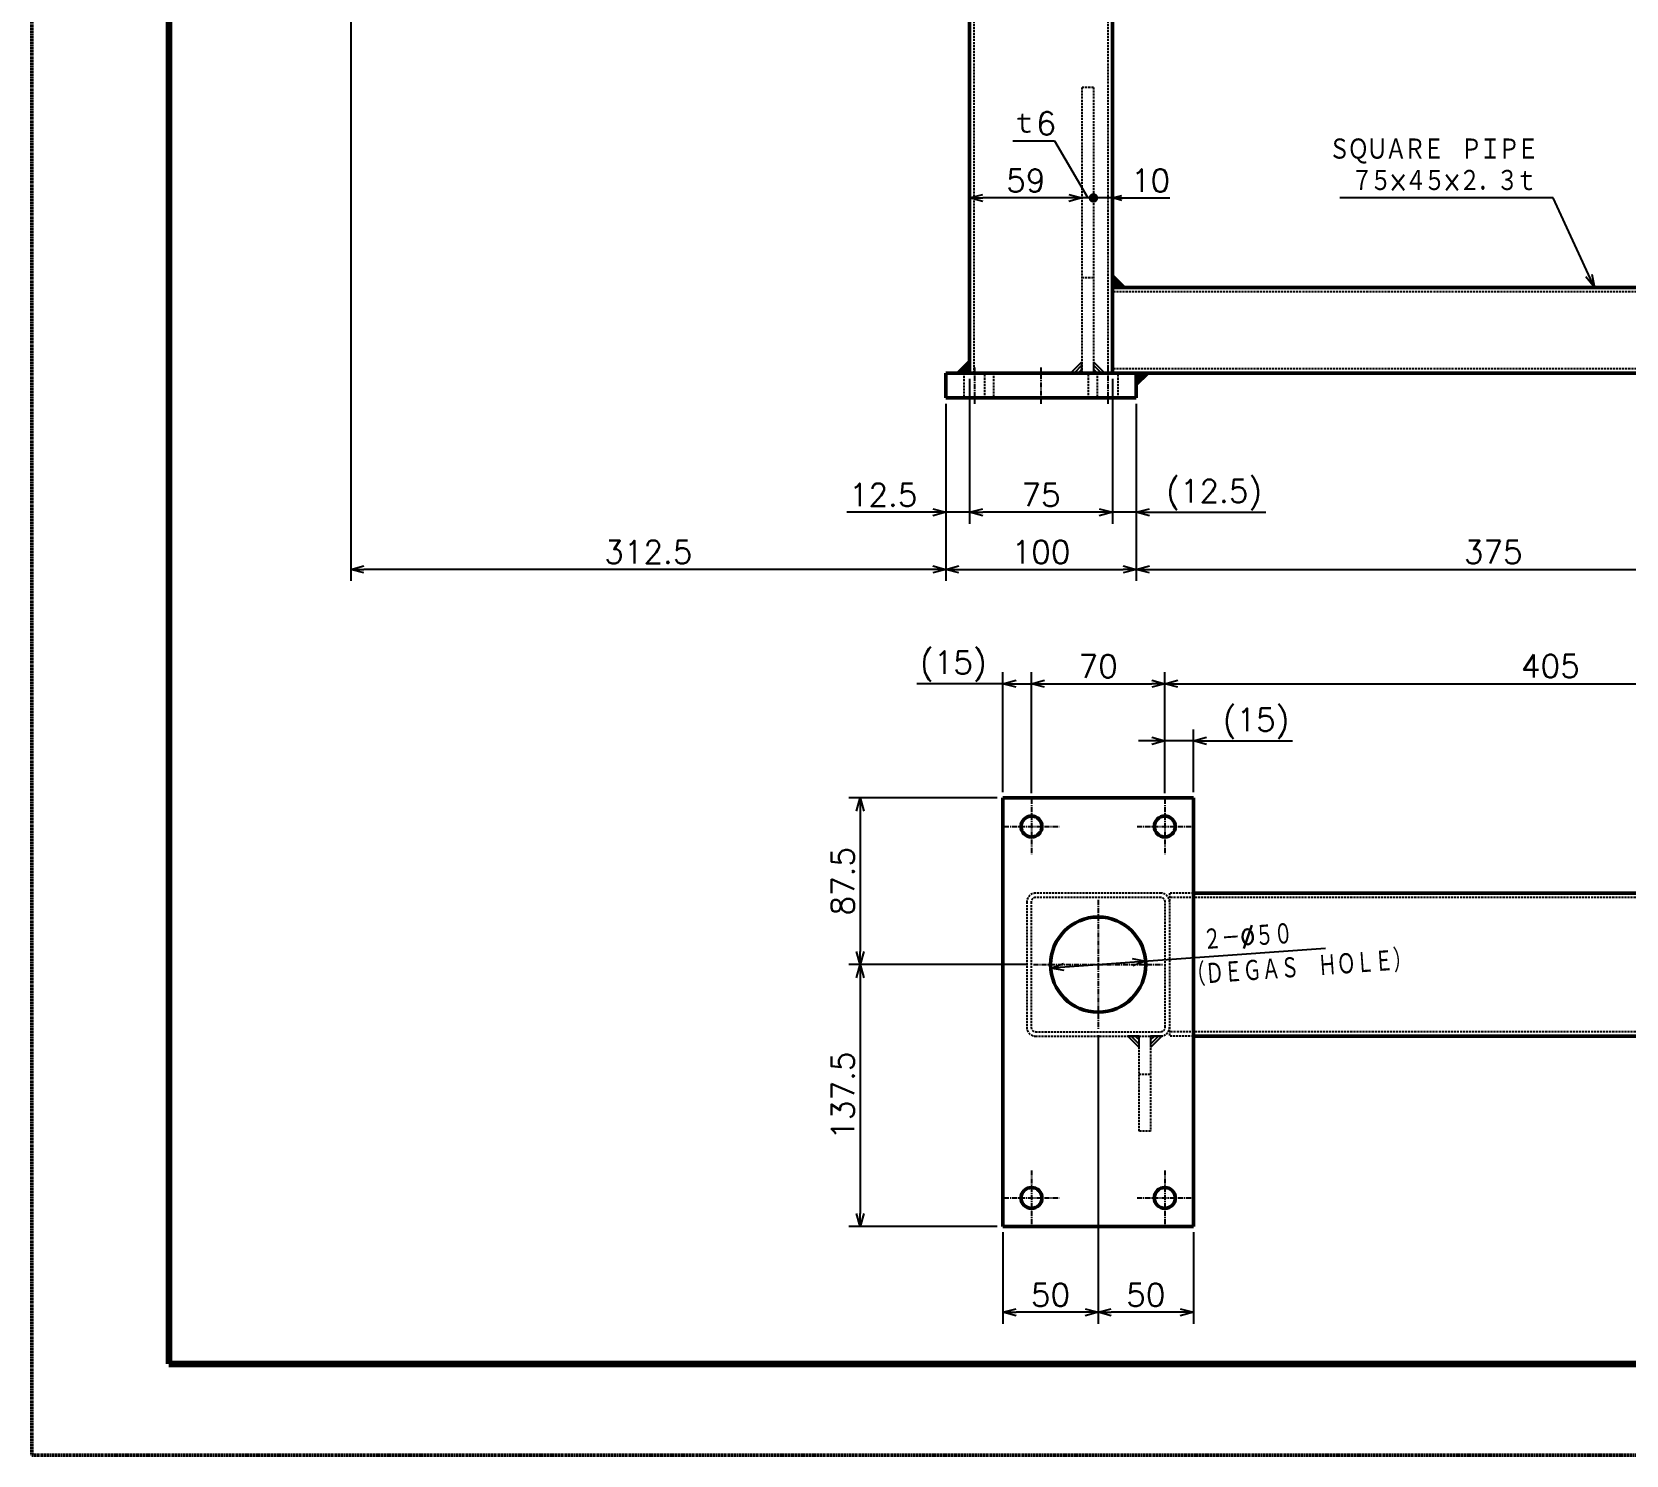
# Model space of a CAD drawing. Header units: millimetres. Extents: x -480 to 2043, y -555 to 1227.
# Drawn here: x -480 to 357, y -555 to 192 of the extents above; entities that cross this region are included whole.
import ezdxf

# ---------------------------------------------------------------- set-up
doc = ezdxf.new("R2010")
doc.units = ezdxf.units.MM
doc.header["$LTSCALE"] = 0.08399
for name, pattern in [('CENTER', [50.8, 31.75, -6.35, 6.35, -6.35]), ('DASHED', [19.05, 12.7, -6.35]), ('HIDDEN', [9.525, 6.35, -3.175])]:
    doc.linetypes.add(name, pattern=pattern)
doc.layers.add('SX_DraftLine', color=7, linetype='Continuous', plot=False)
doc.layers.add('作業', color=7, linetype='Continuous')
doc.styles.get("Standard").update_dxf_attribs({"font": 'txt', "bigfont": 'extfont2'})
doc.dimstyles.get("Standard").update_dxf_attribs({"dimtxt": 2.5, "dimasz": 2.5, "dimexe": 1.25, "dimexo": 0.625, "dimtad": 1, "dimzin": 0, "dimdsep": 46, "dimtxsty": 'Standard', "dimcen": 2.5, "dimadec": 0, "dimazin": 0, "dimtfac": 0.75, "dimtmove": 0, "dimatfit": 3, "dimfxl": 1, "dimarcsym": 0})

# ---------------------------------------------------------------- blocks, each defined once
blk = doc.blocks.new('_OPEN30')
at = {"color": 0, "linetype": 'ByBlock', "lineweight": -2}
for p, q in [((-1, 0.267949), (0, 0)), ((0, 0), (-1, -0.267949)), ((0, 0), (-1, 0))]:
    blk.add_line(p, q, dxfattribs=at)
blk = doc.blocks.new('*D176')
at = {"layer": 'Defpoints', "color": 0, "transparency": 16777216}
for p in [(71.5, 162), (12.5, 105), (12.5, 12)]:
    blk.add_point(p, dxfattribs=at)
at = {"layer": '作業', "color": 0, "linetype": 'Continuous', "lineweight": 25, "transparency": 16777216}
blk.add_line((64.6, 105), (19.4, 105), dxfattribs=at)
at = {"layer": '作業', "color": 0, "lineweight": 25, "transparency": 16777216, "xscale": 6.899999999999998, "yscale": 6.899999999999998, "zscale": 6.899999999999998, "rotation": 180}
blk.add_blockref('_OPEN30', (12.5, 105), dxfattribs=at)
at = {"layer": '作業', "color": 0, "lineweight": 25, "transparency": 16777216, "xscale": 6.899999999999998, "yscale": 6.899999999999998, "zscale": 6.899999999999998}
blk.add_blockref('_OPEN30', (71.5, 105), dxfattribs=at)
at = {"layer": '作業', "color": 0, "lineweight": 50, "transparency": 16777216, "insert": (42, 114.126), "char_height": 12, "attachment_point": 5}
blk.add_mtext('59', dxfattribs=at)
blk = doc.blocks.new('*D177')
at = {"layer": 'Defpoints', "color": 0, "transparency": 16777216}
for p in [(71.5, 162), (77.5, 162), (71.5, 105)]:
    blk.add_point(p, dxfattribs=at)
at = {"layer": '作業', "color": 0, "linetype": 'Continuous', "lineweight": 25, "transparency": 16777216}
for p, q in [((35.22, 135), (57, 135)), ((57, 135), (74.5, 105)), ((77.5, 105), (71.5, 105))]:
    blk.add_line(p, q, dxfattribs=at)
at = {"layer": '作業', "color": 0, "lineweight": 50, "transparency": 16777216, "insert": (46.11, 144.13), "char_height": 12, "attachment_point": 5}
blk.add_mtext('ｔ6', dxfattribs=at)
blk = doc.blocks.new('_NONE')
blk = doc.blocks.new('_DOT')
at = {"color": 0, "linetype": 'ByBlock', "lineweight": -2}
blk.add_line((-0.5, 0), (-1, 0), dxfattribs=at)
at = {"color": 0, "linetype": 'ByBlock', "lineweight": -2, "const_width": 0.5}
blk.add_lwpolyline([(-0.25, 0, 1), (0.25, 0, 1)], format="xyb", close=True, dxfattribs=at)
blk = doc.blocks.new('*D182')
at = {"layer": 'Defpoints', "color": 0, "transparency": 16777216}
for p in [(77.5, 162), (77.5, 105), (87.5, 57)]:
    blk.add_point(p, dxfattribs=at)
at = {"layer": '作業', "color": 0, "linetype": 'Continuous', "lineweight": 25, "transparency": 16777216}
for p, q in [((72.55, 105), (67.6, 105)), ((87.5, 105), (77.5, 105)), ((87.5, 105), (117.632, 105)), ((92.45, 105), (97.4, 105))]:
    blk.add_line(p, q, dxfattribs=at)
at = {"layer": '作業', "color": 0, "lineweight": 25, "transparency": 16777216, "xscale": 4.95, "yscale": 4.95, "zscale": 4.95}
blk.add_blockref('_DOT', (77.5, 105), dxfattribs=at)
at = {"layer": '作業', "color": 0, "lineweight": 25, "transparency": 16777216, "xscale": 4.95, "yscale": 4.95, "zscale": 4.95, "rotation": 180}
blk.add_blockref('_OPEN30', (87.5, 105), dxfattribs=at)
at = {"layer": '作業', "color": 0, "lineweight": 50, "transparency": 16777216, "insert": (107.516, 114.126), "char_height": 12, "attachment_point": 5}
blk.add_mtext('10', dxfattribs=at)
blk = doc.blocks.new('*D184')
at = {"layer": 'Defpoints', "color": 0, "transparency": 16777216}
for p in [(100, 0), (475, 0), (475, -90)]:
    blk.add_point(p, dxfattribs=at)
at = {"layer": '作業', "color": 0, "linetype": 'Continuous', "lineweight": 25, "transparency": 16777216}
for p, q in [((475, -3), (475, -96)), ((106.9, -90), (468.1, -90))]:
    blk.add_line(p, q, dxfattribs=at)
at = {"layer": '作業', "color": 0, "lineweight": 25, "transparency": 16777216, "xscale": 6.899999999999998, "yscale": 6.899999999999998, "zscale": 6.899999999999998, "rotation": 180}
blk.add_blockref('_OPEN30', (100, -90), dxfattribs=at)
at = {"layer": '作業', "color": 0, "lineweight": 25, "transparency": 16777216, "xscale": 6.899999999999998, "yscale": 6.899999999999998, "zscale": 6.899999999999998}
blk.add_blockref('_OPEN30', (475, -90), dxfattribs=at)
at = {"layer": '作業', "color": 0, "lineweight": 50, "transparency": 16777216, "insert": (287.5, -80.874), "char_height": 12, "attachment_point": 5}
blk.add_mtext('375', dxfattribs=at)
blk = doc.blocks.new('*D185')
at = {"layer": 'Defpoints', "color": 0, "transparency": 16777216}
for p in [(0, 0), (100, 0), (100, -90)]:
    blk.add_point(p, dxfattribs=at)
at = {"layer": '作業', "color": 0, "linetype": 'Continuous', "lineweight": 25, "transparency": 16777216}
for p, q in [((0, -3), (0, -96)), ((100, -3), (100, -96)), ((6.9, -90), (93.1, -90))]:
    blk.add_line(p, q, dxfattribs=at)
at = {"layer": '作業', "color": 0, "lineweight": 25, "transparency": 16777216, "xscale": 6.899999999999998, "yscale": 6.899999999999998, "zscale": 6.899999999999998, "rotation": 180}
blk.add_blockref('_OPEN30', (0, -90), dxfattribs=at)
at = {"layer": '作業', "color": 0, "lineweight": 25, "transparency": 16777216, "xscale": 6.899999999999998, "yscale": 6.899999999999998, "zscale": 6.899999999999998}
blk.add_blockref('_OPEN30', (100, -90), dxfattribs=at)
at = {"layer": '作業', "color": 0, "lineweight": 50, "transparency": 16777216, "insert": (50, -80.874), "char_height": 12, "attachment_point": 5}
blk.add_mtext('100', dxfattribs=at)
blk = doc.blocks.new('*D186')
at = {"layer": 'Defpoints', "color": 0, "transparency": 16777216}
for p in [(12.5, 12), (0, 0), (0, -60)]:
    blk.add_point(p, dxfattribs=at)
at = {"layer": '作業', "color": 0, "linetype": 'Continuous', "lineweight": 25, "transparency": 16777216}
for p, q in [((0, -3), (0, -66)), ((0, -60), (-52.02, -60)), ((-6.9, -60), (-13.8, -60)), ((12.5, -60), (0, -60))]:
    blk.add_line(p, q, dxfattribs=at)
at = {"layer": '作業', "color": 0, "lineweight": 25, "transparency": 16777216, "xscale": 6.899999999999998, "yscale": 6.899999999999998, "zscale": 6.899999999999998}
blk.add_blockref('_OPEN30', (0, -60), dxfattribs=at)
at = {"layer": '作業', "color": 0, "lineweight": 50, "transparency": 16777216, "insert": (-32.91, -50.874), "char_height": 12, "attachment_point": 5}
blk.add_mtext('12.5', dxfattribs=at)
blk = doc.blocks.new('*D207')
at = {"layer": 'Defpoints', "color": 0, "transparency": 16777216}
for p in [(-312.5, 598), (0, 0), (-312.5, -90)]:
    blk.add_point(p, dxfattribs=at)
at = {"layer": '作業', "color": 0, "linetype": 'Continuous', "lineweight": 25, "transparency": 16777216}
for p, q in [((-312.5, 595), (-312.5, -96)), ((0, -3), (0, -96)), ((-6.9, -90), (-305.6, -90))]:
    blk.add_line(p, q, dxfattribs=at)
at = {"layer": '作業', "color": 0, "lineweight": 25, "transparency": 16777216, "xscale": 6.899999999999998, "yscale": 6.899999999999998, "zscale": 6.899999999999998, "rotation": 180}
blk.add_blockref('_OPEN30', (-312.5, -90), dxfattribs=at)
at = {"layer": '作業', "color": 0, "lineweight": 25, "transparency": 16777216, "xscale": 6.899999999999998, "yscale": 6.899999999999998, "zscale": 6.899999999999998}
blk.add_blockref('_OPEN30', (0, -90), dxfattribs=at)
at = {"layer": '作業', "color": 0, "lineweight": 50, "transparency": 16777216, "insert": (-156.25, -80.874), "char_height": 12, "attachment_point": 5}
blk.add_mtext('312.5', dxfattribs=at)
blk = doc.blocks.new('*D212')
at = {"layer": 'Defpoints', "color": 0, "transparency": 16777216}
for p in [(87.5, 13), (100, 0), (87.5, -60)]:
    blk.add_point(p, dxfattribs=at)
at = {"layer": '作業', "color": 0, "linetype": 'Continuous', "lineweight": 25, "transparency": 16777216}
for p, q in [((87.5, 10), (87.5, -66)), ((100, -3), (100, -66)), ((100, -60), (87.5, -60)), ((100, -60), (168.064, -60)), ((106.9, -60), (113.8, -60))]:
    blk.add_line(p, q, dxfattribs=at)
at = {"layer": '作業', "color": 0, "lineweight": 25, "transparency": 16777216, "xscale": 6.899999999999998, "yscale": 6.899999999999998, "zscale": 6.899999999999998, "rotation": 180}
blk.add_blockref('_OPEN30', (100, -60), dxfattribs=at)
at = {"layer": '作業', "color": 0, "lineweight": 50, "transparency": 16777216, "insert": (140.932, -50.874), "char_height": 12, "attachment_point": 5}
blk.add_mtext('(12.5)', dxfattribs=at)
blk = doc.blocks.new('*D213')
at = {"layer": 'Defpoints', "color": 0, "transparency": 16777216}
for p in [(12.5, 13), (87.5, 12), (12.5, -60)]:
    blk.add_point(p, dxfattribs=at)
at = {"layer": '作業', "color": 0, "linetype": 'Continuous', "lineweight": 25, "transparency": 16777216}
for p, q in [((12.5, 10), (12.5, -66)), ((80.6, -60), (19.4, -60))]:
    blk.add_line(p, q, dxfattribs=at)
at = {"layer": '作業', "color": 0, "lineweight": 25, "transparency": 16777216, "xscale": 6.899999999999998, "yscale": 6.899999999999998, "zscale": 6.899999999999998, "rotation": 180}
blk.add_blockref('_OPEN30', (12.5, -60), dxfattribs=at)
at = {"layer": '作業', "color": 0, "lineweight": 25, "transparency": 16777216, "xscale": 6.899999999999998, "yscale": 6.899999999999998, "zscale": 6.899999999999998}
blk.add_blockref('_OPEN30', (87.5, -60), dxfattribs=at)
at = {"layer": '作業', "color": 0, "lineweight": 50, "transparency": 16777216, "insert": (50, -50.874), "char_height": 12, "attachment_point": 5}
blk.add_mtext('75', dxfattribs=at)
blk = doc.blocks.new('ASM_0009')
at = {"layer": '作業', "color": 7, "linetype": 'Continuous', "lineweight": 50}
for p, q in [((0, 0), (6, 6)), ((0, 0), (6, 6)), ((6, 0), (0, 0)), ((0.3, 0), (0.15, 0.15)), ((0.83, 0), (0.42, 0.42)), ((1.36, 0), (0.68, 0.68)), ((1.89, 0), (0.95, 0.95)), ((2.42, 0), (1.21, 1.21)), ((2.95, 0), (1.48, 1.48)), ((3.49, 0), (1.74, 1.74)), ((4.02, 0), (2.01, 2.01)), ((4.55, 0), (2.27, 2.27)), ((5.08, 0), (2.54, 2.54)), ((5.61, 0), (2.8, 2.8)), ((6, 0.14), (3.07, 3.07)), ((6, 0.67), (3.33, 3.33)), ((6, 1.2), (3.6, 3.6)), ((6, 1.73), (3.86, 3.86)), ((6, 2.26), (4.13, 4.13)), ((6, 2.79), (4.39, 4.39)), ((6, 3.32), (4.66, 4.66)), ((6, 3.85), (4.92, 4.92)), ((6, 4.38), (5.19, 5.19)), ((6, 4.91), (5.45, 5.45)), ((6, 5.44), (5.72, 5.72)), ((6, 5.97), (5.99, 5.99)), ((6, 6), (6, 0))]:
    blk.add_line(p, q, dxfattribs=at)
blk = doc.blocks.new('JZB_0013')
at = {"layer": '作業', "color": 7, "linetype": 'Continuous', "lineweight": 50}
blk.add_blockref('ASM_0009', (0, 0), dxfattribs=at)
blk = doc.blocks.new('ASM_0010')
at = {"layer": '作業', "color": 7, "linetype": 'Continuous', "lineweight": 25}
for p, q in [((0, 6), (6, 0)), ((0, 6), (0, 0)), ((4.19, 0), (0, 4.19)), ((2.07, 0), (0, 2.07)), ((0, 0), (6, 0))]:
    blk.add_line(p, q, dxfattribs=at)
blk = doc.blocks.new('JZB_0014')
at = {"layer": '作業', "color": 7, "linetype": 'Continuous', "lineweight": 50}
blk.add_blockref('ASM_0010', (0, 0), dxfattribs=at)
blk = doc.blocks.new('ASM_0011')
at = {"layer": '作業', "color": 7, "linetype": 'Continuous', "lineweight": 25}
for p, q in [((0, 0), (6, 6)), ((0, 0), (6, 0)), ((6, 4.19), (1.81, 0)), ((6, 2.07), (3.93, 0)), ((6, 0), (6, 6))]:
    blk.add_line(p, q, dxfattribs=at)
blk = doc.blocks.new('JZB_0015')
at = {"layer": '作業', "color": 7, "linetype": 'Continuous', "lineweight": 50}
blk.add_blockref('ASM_0011', (0, 0), dxfattribs=at)
blk = doc.blocks.new('ASM_0014')
at = {"layer": '作業', "color": 7, "linetype": 'Continuous', "lineweight": 50}
for p, q in [((0, 0), (0, 6)), ((0, 6), (6, 0)), ((0, 6), (6, 0)), ((0, 5.7), (0.15, 5.85)), ((0, 5.17), (0.42, 5.58)), ((0, 4.64), (0.68, 5.32)), ((0, 4.11), (0.95, 5.05)), ((0, 3.58), (1.21, 4.79)), ((0, 3.05), (1.48, 4.52)), ((0, 2.51), (1.74, 4.26)), ((0, 1.98), (2.01, 3.99)), ((0, 1.45), (2.27, 3.73)), ((0, 0.92), (2.54, 3.46)), ((0, 0.39), (2.8, 3.2)), ((6, 0), (0, 0)), ((0.14, 0), (3.07, 2.93)), ((0.67, 0), (3.33, 2.67)), ((1.2, 0), (3.6, 2.4)), ((1.73, 0), (3.86, 2.14)), ((2.26, 0), (4.13, 1.87)), ((2.79, 0), (4.39, 1.61)), ((3.32, 0), (4.66, 1.34)), ((3.85, 0), (4.92, 1.08)), ((4.38, 0), (5.19, 0.81)), ((4.91, 0), (5.45, 0.55)), ((5.44, 0), (5.72, 0.28)), ((5.97, 0), (5.99, 0.01))]:
    blk.add_line(p, q, dxfattribs=at)
blk = doc.blocks.new('JZB_0018')
at = {"layer": '作業', "color": 7, "linetype": 'Continuous', "lineweight": 50}
blk.add_blockref('ASM_0014', (0, 0), dxfattribs=at)
blk = doc.blocks.new('ASM_0015')
at = {"layer": '作業', "color": 7, "linetype": 'Continuous', "lineweight": 50}
for p, q in [((0, 6), (6, 6)), ((0, 0), (0, 6)), ((6, 6), (0, 0)), ((6, 6), (0, 0)), ((0, 5.86), (2.93, 2.93)), ((0, 5.33), (2.67, 2.67)), ((0, 4.8), (2.4, 2.4)), ((0, 4.27), (2.14, 2.14)), ((0, 3.74), (1.87, 1.87)), ((0, 3.21), (1.61, 1.61)), ((0, 2.68), (1.34, 1.34)), ((0, 2.15), (1.08, 1.08)), ((0, 1.62), (0.81, 0.81)), ((0, 1.09), (0.55, 0.55)), ((0, 0.56), (0.28, 0.28)), ((0, 0.03), (0.01, 0.01)), ((0.39, 6), (3.2, 3.2)), ((0.92, 6), (3.46, 3.46)), ((1.45, 6), (3.73, 3.73)), ((1.98, 6), (3.99, 3.99)), ((2.51, 6), (4.26, 4.26)), ((3.05, 6), (4.52, 4.52)), ((3.58, 6), (4.79, 4.79)), ((4.11, 6), (5.05, 5.05)), ((4.64, 6), (5.32, 5.32)), ((5.17, 6), (5.58, 5.58)), ((5.7, 6), (5.85, 5.85))]:
    blk.add_line(p, q, dxfattribs=at)
blk = doc.blocks.new('JZB_0019')
at = {"layer": '作業', "color": 7, "linetype": 'Continuous', "lineweight": 50}
blk.add_blockref('ASM_0015', (0, 0), dxfattribs=at)
blk = doc.blocks.new('JZB_0027')
at = {"layer": '作業', "color": 8, "linetype": 'CENTER', "lineweight": 25}
blk.add_line((5.5, 19), (5.5, 0), dxfattribs=at)
at = {"layer": '作業', "color": 91, "linetype": 'DASHED', "lineweight": 25}
for p, q in [((0, 16), (0, 3)), ((11, 3), (11, 16))]:
    blk.add_line(p, q, dxfattribs=at)
blk = doc.blocks.new('JZB_0028')
at = {"layer": '作業', "color": 8, "linetype": 'CENTER', "lineweight": 25}
blk.add_line((5.5, 19), (5.5, 0), dxfattribs=at)
at = {"layer": '作業', "color": 91, "linetype": 'DASHED', "lineweight": 25}
for p, q in [((0, 16), (0, 3)), ((11, 3), (11, 16))]:
    blk.add_line(p, q, dxfattribs=at)
blk = doc.blocks.new('JZB_0035')
at = {"layer": '作業', "color": 91, "linetype": 'Continuous', "lineweight": 50}
for p, q in [((75, 510), (0, 510)), ((0, 0), (0, 510)), ((75, 45), (75, 510))]:
    blk.add_line(p, q, dxfattribs=at)
at = {"layer": '作業', "color": 91, "linetype": 'DASHED', "lineweight": 25}
for p, q in [((2.3, 0), (2.3, 510)), ((72.7, 0), (72.7, 510))]:
    blk.add_line(p, q, dxfattribs=at)
blk = doc.blocks.new('JZB_0036')
at = {"layer": '作業', "color": 91, "linetype": 'Continuous', "lineweight": 50}
for p, q in [((0, 45), (0, 0)), ((400, 45), (0, 45)), ((400, 45), (400, 0)), ((387.5, 0), (12.5, 0))]:
    blk.add_line(p, q, dxfattribs=at)
at = {"layer": '作業', "color": 91, "linetype": 'DASHED', "lineweight": 25}
for p, q in [((400, 42.7), (0, 42.7)), ((400, 2.3), (0, 2.3))]:
    blk.add_line(p, q, dxfattribs=at)
blk = doc.blocks.new('*D252')
at = {"layer": 'Defpoints', "color": 0, "transparency": 16777216}
for p in [(115, -150), (45, -210.5), (115, -210.5)]:
    blk.add_point(p, dxfattribs=at)
at = {"layer": '作業', "color": 0, "linetype": 'Continuous', "lineweight": 25, "transparency": 16777216}
for p, q in [((51.9, -150), (108.1, -150)), ((115, -207.5), (115, -144))]:
    blk.add_line(p, q, dxfattribs=at)
at = {"layer": '作業', "color": 0, "lineweight": 25, "transparency": 16777216, "xscale": 6.899999999999998, "yscale": 6.899999999999998, "zscale": 6.899999999999998, "rotation": 180}
blk.add_blockref('_OPEN30', (45, -150), dxfattribs=at)
at = {"layer": '作業', "color": 0, "lineweight": 25, "transparency": 16777216, "xscale": 6.899999999999998, "yscale": 6.899999999999998, "zscale": 6.899999999999998}
blk.add_blockref('_OPEN30', (115, -150), dxfattribs=at)
at = {"layer": '作業', "color": 0, "lineweight": 50, "transparency": 16777216, "insert": (80, -140.874), "char_height": 12, "attachment_point": 5}
blk.add_mtext('70', dxfattribs=at)
blk = doc.blocks.new('*D253')
at = {"layer": 'Defpoints', "color": 0, "transparency": 16777216}
for p in [(520, -150), (115, -210.5), (520, -210.5)]:
    blk.add_point(p, dxfattribs=at)
at = {"layer": '作業', "color": 0, "linetype": 'Continuous', "lineweight": 25, "transparency": 16777216}
for p, q in [((121.9, -150), (513.1, -150)), ((520, -207.5), (520, -144))]:
    blk.add_line(p, q, dxfattribs=at)
at = {"layer": '作業', "color": 0, "lineweight": 25, "transparency": 16777216, "xscale": 6.899999999999998, "yscale": 6.899999999999998, "zscale": 6.899999999999998, "rotation": 180}
blk.add_blockref('_OPEN30', (115, -150), dxfattribs=at)
at = {"layer": '作業', "color": 0, "lineweight": 25, "transparency": 16777216, "xscale": 6.899999999999998, "yscale": 6.899999999999998, "zscale": 6.899999999999998}
blk.add_blockref('_OPEN30', (520, -150), dxfattribs=at)
at = {"layer": '作業', "color": 0, "lineweight": 50, "transparency": 16777216, "insert": (317.5, -140.742), "char_height": 12, "attachment_point": 5}
blk.add_mtext('405', dxfattribs=at)
blk = doc.blocks.new('*D255')
at = {"layer": 'Defpoints', "color": 0, "transparency": 16777216}
for p in [(45, -150), (30, -210), (45, -210.5)]:
    blk.add_point(p, dxfattribs=at)
at = {"layer": '作業', "color": 0, "linetype": 'Continuous', "lineweight": 25, "transparency": 16777216}
for p, q in [((30, -150), (-15.168, -150)), ((30, -207), (30, -144)), ((36.9, -150), (45, -150)), ((45, -207.5), (45, -144))]:
    blk.add_line(p, q, dxfattribs=at)
at = {"layer": '作業', "color": 0, "lineweight": 25, "transparency": 16777216, "xscale": 6.899999999999998, "yscale": 6.899999999999998, "zscale": 6.899999999999998, "rotation": 180}
blk.add_blockref('_OPEN30', (30, -150), dxfattribs=at)
at = {"layer": '作業', "color": 0, "lineweight": 50, "transparency": 16777216, "insert": (3.966, -140.874), "char_height": 12, "attachment_point": 5}
blk.add_mtext('(15)', dxfattribs=at)
blk = doc.blocks.new('*D259')
at = {"layer": 'Defpoints', "color": 0, "transparency": 16777216}
for p in [(115, -180), (115, -210.5), (130, -210)]:
    blk.add_point(p, dxfattribs=at)
at = {"layer": '作業', "color": 0, "linetype": 'Continuous', "lineweight": 25, "transparency": 16777216}
for p, q in [((115, -207.5), (115, -174)), ((130, -207), (130, -174)), ((108.1, -180), (101.2, -180)), ((130, -180), (115, -180)), ((130, -180), (182.068, -180)), ((136.9, -180), (143.8, -180))]:
    blk.add_line(p, q, dxfattribs=at)
at = {"layer": '作業', "color": 0, "lineweight": 25, "transparency": 16777216, "xscale": 6.899999999999998, "yscale": 6.899999999999998, "zscale": 6.899999999999998}
blk.add_blockref('_OPEN30', (115, -180), dxfattribs=at)
at = {"layer": '作業', "color": 0, "lineweight": 25, "transparency": 16777216, "xscale": 6.899999999999998, "yscale": 6.899999999999998, "zscale": 6.899999999999998, "rotation": 180}
blk.add_blockref('_OPEN30', (130, -180), dxfattribs=at)
at = {"layer": '作業', "color": 0, "lineweight": 50, "transparency": 16777216, "insert": (162.934, -170.874), "char_height": 12, "attachment_point": 5}
blk.add_mtext('(15)', dxfattribs=at)
blk = doc.blocks.new('*D265')
at = {"layer": 'Defpoints', "color": 0, "transparency": 16777216}
for p in [(80, -331.5), (130, -435), (80, -480)]:
    blk.add_point(p, dxfattribs=at)
at = {"layer": '作業', "color": 0, "linetype": 'Continuous', "lineweight": 25, "transparency": 16777216}
for p, q in [((80, -334.5), (80, -486)), ((130, -438), (130, -486)), ((123.1, -480), (86.9, -480))]:
    blk.add_line(p, q, dxfattribs=at)
at = {"layer": '作業', "color": 0, "lineweight": 25, "transparency": 16777216, "xscale": 6.899999999999998, "yscale": 6.899999999999998, "zscale": 6.899999999999998, "rotation": 180}
blk.add_blockref('_OPEN30', (80, -480), dxfattribs=at)
at = {"layer": '作業', "color": 0, "lineweight": 25, "transparency": 16777216, "xscale": 6.899999999999998, "yscale": 6.899999999999998, "zscale": 6.899999999999998}
blk.add_blockref('_OPEN30', (130, -480), dxfattribs=at)
at = {"layer": '作業', "color": 0, "lineweight": 50, "transparency": 16777216, "insert": (105, -470.874), "char_height": 12, "attachment_point": 5}
blk.add_mtext('50', dxfattribs=at)
blk = doc.blocks.new('*D266')
at = {"layer": 'Defpoints', "color": 0, "transparency": 16777216}
for p in [(80, -331.5), (30, -435), (30, -480)]:
    blk.add_point(p, dxfattribs=at)
at = {"layer": '作業', "color": 0, "linetype": 'Continuous', "lineweight": 25, "transparency": 16777216}
for p, q in [((30, -438), (30, -486)), ((73.1, -480), (36.9, -480))]:
    blk.add_line(p, q, dxfattribs=at)
at = {"layer": '作業', "color": 0, "lineweight": 25, "transparency": 16777216, "xscale": 6.899999999999998, "yscale": 6.899999999999998, "zscale": 6.899999999999998, "rotation": 180}
blk.add_blockref('_OPEN30', (30, -480), dxfattribs=at)
at = {"layer": '作業', "color": 0, "lineweight": 25, "transparency": 16777216, "xscale": 6.899999999999998, "yscale": 6.899999999999998, "zscale": 6.899999999999998}
blk.add_blockref('_OPEN30', (80, -480), dxfattribs=at)
at = {"layer": '作業', "color": 0, "lineweight": 50, "transparency": 16777216, "insert": (55, -470.874), "char_height": 12, "attachment_point": 5}
blk.add_mtext('50', dxfattribs=at)
blk = doc.blocks.new('*D267')
at = {"layer": 'Defpoints', "color": 0, "transparency": 16777216}
for p in [(46, -297.5), (-45, -435), (30, -435)]:
    blk.add_point(p, dxfattribs=at)
at = {"layer": '作業', "color": 0, "linetype": 'Continuous', "lineweight": 25, "transparency": 16777216}
for p, q in [((-45, -304.4), (-45, -428.1)), ((27, -435), (-51, -435))]:
    blk.add_line(p, q, dxfattribs=at)
at = {"layer": '作業', "color": 0, "lineweight": 25, "transparency": 16777216, "xscale": 6.899999999999998, "yscale": 6.899999999999998, "zscale": 6.899999999999998}
for p, rotation in [((-45, -297.5), 90.00000000000003), ((-45, -435), 270)]:
    blk.add_blockref('_OPEN30', p, dxfattribs=dict(at, rotation=rotation))
at = {"layer": '作業', "color": 0, "lineweight": 50, "transparency": 16777216, "insert": (-54.13, -366.25), "char_height": 12, "attachment_point": 5, "rotation": 90}
blk.add_mtext('137.5', dxfattribs=at)
blk = doc.blocks.new('*D268')
at = {"layer": 'Defpoints', "color": 0, "transparency": 16777216}
for p in [(30, -210), (-45, -297.5), (46, -297.5)]:
    blk.add_point(p, dxfattribs=at)
at = {"layer": '作業', "color": 0, "linetype": 'Continuous', "lineweight": 25, "transparency": 16777216}
for p, q in [((27, -210), (-51, -210)), ((-45, -216.9), (-45, -290.6)), ((43, -297.5), (-51, -297.5))]:
    blk.add_line(p, q, dxfattribs=at)
at = {"layer": '作業', "color": 0, "lineweight": 25, "transparency": 16777216, "xscale": 6.899999999999998, "yscale": 6.899999999999998, "zscale": 6.899999999999998}
for p, rotation in [((-45, -210), 90), ((-45, -297.5), 270)]:
    blk.add_blockref('_OPEN30', p, dxfattribs=dict(at, rotation=rotation))
at = {"layer": '作業', "color": 0, "lineweight": 50, "transparency": 16777216, "insert": (-54.13, -253.75), "char_height": 12, "attachment_point": 5, "rotation": 90}
blk.add_mtext('87.5', dxfattribs=at)
blk = doc.blocks.new('DIM_0004')
at = {"layer": '作業', "color": 7, "linetype": 'Continuous', "lineweight": 25}
blk.add_line((144.26, 20.22), (0, 9.92), dxfattribs=at)
for points in [[(7.01, 8.56), (0, 9.92), (6.75, 12.25)], [(42.86, 14.83), (49.87, 13.48), (43.12, 11.14)]]:
    blk.add_lwpolyline(points, dxfattribs=at)
at = {"layer": '作業', "color": 7, "linetype": 'Continuous', "lineweight": 50, "width": 0.75}
for s, p in [('\u3000２－%%c５０', (70.44, 17.95)), ('（ＤＥＧＡＳ\u3000ＨＯＬＥ）', (71.72, 0))]:
    blk.add_text(s, height=12, rotation=4.08562, dxfattribs=at).set_placement(p)
blk = doc.blocks.new('ASM_0040')
at = {"layer": '作業', "color": 7, "linetype": 'Continuous', "lineweight": 25}
for p, q in [((6, 6), (0, 0)), ((0, 3.93), (2.07, 6)), ((0, 1.81), (4.19, 6)), ((6, 6), (0, 6)), ((0, 6), (0, 0))]:
    blk.add_line(p, q, dxfattribs=at)
blk = doc.blocks.new('JZB_0092')
at = {"layer": '作業', "color": 7, "linetype": 'Continuous', "lineweight": 50}
blk.add_blockref('ASM_0040', (0, 0), dxfattribs=at)
blk = doc.blocks.new('ASM_0041')
at = {"layer": '作業', "color": 7, "linetype": 'Continuous', "lineweight": 25}
for p, q in [((6, 0), (0, 6)), ((6, 6), (0, 6)), ((1.81, 6), (6, 1.81)), ((3.93, 6), (6, 3.93)), ((6, 0), (6, 6))]:
    blk.add_line(p, q, dxfattribs=at)
blk = doc.blocks.new('JZB_0093')
at = {"layer": '作業', "color": 7, "linetype": 'Continuous', "lineweight": 50}
blk.add_blockref('ASM_0041', (0, 0), dxfattribs=at)
blk = doc.blocks.new('JZB_0100')
at = {"layer": '作業', "color": 8, "linetype": 'CENTER', "lineweight": 25}
for p, q in [((14.5, 29), (14.5, 0)), ((0, 14.5), (29, 14.5))]:
    blk.add_line(p, q, dxfattribs=at)
at = {"layer": '作業', "color": 91, "linetype": 'Continuous', "lineweight": 50}
blk.add_circle((14.5, 14.5), 5.5, dxfattribs=at)
blk = doc.blocks.new('JZB_0101')
at = {"layer": '作業', "color": 8, "linetype": 'CENTER', "lineweight": 25}
for p, q in [((14.5, 29), (14.5, 0)), ((0, 14.5), (29, 14.5))]:
    blk.add_line(p, q, dxfattribs=at)
at = {"layer": '作業', "color": 91, "linetype": 'Continuous', "lineweight": 50}
blk.add_circle((14.5, 14.5), 5.5, dxfattribs=at)
blk = doc.blocks.new('JZB_0102')
at = {"layer": '作業', "color": 8, "linetype": 'CENTER', "lineweight": 25}
for p, q in [((14.5, 29), (14.5, 0)), ((0, 14.5), (29, 14.5))]:
    blk.add_line(p, q, dxfattribs=at)
at = {"layer": '作業', "color": 91, "linetype": 'Continuous', "lineweight": 50}
blk.add_circle((14.5, 14.5), 5.5, dxfattribs=at)
blk = doc.blocks.new('JZB_0103')
at = {"layer": '作業', "color": 8, "linetype": 'CENTER', "lineweight": 25}
for p, q in [((14.5, 29), (14.5, 0)), ((0, 14.5), (29, 14.5))]:
    blk.add_line(p, q, dxfattribs=at)
at = {"layer": '作業', "color": 91, "linetype": 'Continuous', "lineweight": 50}
blk.add_circle((14.5, 14.5), 5.5, dxfattribs=at)
blk = doc.blocks.new('JZB_0105')
at = {"layer": '作業', "color": 91, "linetype": 'DASHED', "lineweight": 25}
for p, q in [((0, 70.4), (0, 4.6)), ((2.3, 70.4), (2.3, 4.6)), ((70.4, 75), (4.6, 75)), ((70.4, 72.7), (4.6, 72.7)), ((72.7, 4.6), (72.7, 70.4)), ((4.6, 2.3), (70.4, 2.3)), ((4.6, 0), (70.4, 0))]:
    blk.add_line(p, q, dxfattribs=at)
for centre, radius, start, end in [((4.6, 70.4), 4.6, 90, 180), ((4.6, 70.4), 2.3, 90, 180), ((70.4, 70.4), 4.6, 0, 90), ((70.4, 70.4), 2.3, 0, 90), ((4.6, 4.6), 4.6, 180, 270), ((4.6, 4.6), 2.3, 180, 270), ((70.4, 4.6), 4.6, 270, 0), ((70.4, 4.6), 2.3, 270, 0)]:
    blk.add_arc(centre, radius, start, end, dxfattribs=at)
blk = doc.blocks.new('JZB_0106')
at = {"layer": '作業', "color": 91, "linetype": 'DASHED', "lineweight": 25}
for p, q in [((0, 75), (0, 0)), ((12.5, 75), (0, 75)), ((400, 72.7), (0, 72.7)), ((400, 75), (387.5, 75)), ((400, 75), (400, 0)), ((400, 2.3), (0, 2.3)), ((12.5, 0), (0, 0)), ((400, 0), (387.5, 0))]:
    blk.add_line(p, q, dxfattribs=at)
at = {"layer": '作業', "color": 91, "linetype": 'Continuous', "lineweight": 50}
for p, q in [((387.5, 75), (12.5, 75)), ((387.5, 0), (12.5, 0))]:
    blk.add_line(p, q, dxfattribs=at)

msp = doc.modelspace()

# ---------------------------------------------------------------- linework, layer by layer
at = {"layer": 'SX_DraftLine', "color": 8, "linetype": 'HIDDEN', "lineweight": 50}
for p, q in [((-480, 1227), (-480, -555)), ((-480, -555), (2043, -555))]:
    msp.add_line(p, q, dxfattribs=at)
at = {"layer": '作業', "color": 7, "linetype": 'Continuous', "lineweight": 100}
for p, q in [((-408, 1185), (-408, -507)), ((-408, -507), (1983, -507))]:
    msp.add_line(p, q, dxfattribs=at)
at = {"layer": '作業', "color": 91, "linetype": 'DASHED', "lineweight": 25}
for p, q in [((77.5, 163), (71.5, 163)), ((71.5, 163), (71.5, 13)), ((77.5, 163), (77.5, 13)), ((77.5, 63.1024), (71.5, 63.1024)), ((77.5, 63.094), (71.5, 63.094)), ((25, 13), (25, 0)), ((75, 0), (75, 13)), ((101.5, -385), (101.5, -335)), ((107.5, -335), (107.5, -385)), ((101.5, -355), (107.5, -355)), ((107.5, -384.9718), (101.5, -384.9718)), ((107.5, -385), (101.5, -385))]:
    msp.add_line(p, q, dxfattribs=at)
at = {"layer": '作業', "color": 91, "linetype": 'Continuous', "lineweight": 50}
for p, q in [((0, 0), (0, 13)), ((100, 13), (0, 13)), ((100, 0), (100, 13)), ((0, 0), (100, 0)), ((30, -435), (30, -210)), ((30, -210), (130, -210)), ((130, -210), (130, -435)), ((130, -435), (30, -435))]:
    msp.add_line(p, q, dxfattribs=at)
at = {"layer": '作業', "color": 8, "linetype": 'CENTER', "lineweight": 25}
for p, q in [((50, -3), (50, 16)), ((80, -263.5), (80, -331.5)), ((46, -297.5), (114, -297.5))]:
    msp.add_line(p, q, dxfattribs=at)
at = {"layer": '作業', "color": 91, "linetype": 'Continuous', "lineweight": 50}
msp.add_circle((80, -297.5), 25, dxfattribs=at)

# ---------------------------------------------------------------- block references
at = {"layer": '作業'}
for name, p in [('JZB_0035', (12.5, 13)), ('JZB_0018', (87.5, 58)), ('JZB_0036', (87.5, 13)), ('JZB_0013', (6.5, 13)), ('JZB_0015', (65.5, 13)), ('JZB_0014', (77.5, 13)), ('JZB_0027', (9.5, -3)), ('JZB_0028', (79.5, -3)), ('JZB_0019', (100, 7)), ('JZB_0100', (30.5, -239.5)), ('JZB_0101', (100.5, -239.5)), ('JZB_0105', (42.5, -335)), ('JZB_0106', (117.5, -335)), ('JZB_0093', (95.5, -341)), ('JZB_0092', (107.5, -341)), ('JZB_0103', (30.5, -434.5)), ('JZB_0102', (100.5, -434.5))]:
    msp.add_blockref(name, p, dxfattribs=at)
at = {"layer": '作業', "color": 7, "linetype": 'Continuous', "lineweight": 25}
msp.add_blockref('DIM_0004', (55.0635, -309.1967), dxfattribs=at)

# ---------------------------------------------------------------- texts
at = {"layer": '作業', "color": 7, "lineweight": 50, "insert": (201, 123), "char_height": 12, "width": 145.752077, "attachment_point": 7, "line_spacing_factor": 0.6}
msp.add_mtext('\\A1;\\W0.866025;\\T0.866025;ＳＱＵＡＲＥ\u3000ＰＩＰＥ', dxfattribs=at)
at = {"layer": '作業', "color": 7, "linetype": 'Continuous', "lineweight": 50, "insert": (309, 108), "char_height": 12, "width": 132.501888, "attachment_point": 9, "line_spacing_factor": 0.75}
msp.add_mtext('\\A1;\\W0.866025;\\T0.866025;７５×４５×２．３ｔ', dxfattribs=at)

# ---------------------------------------------------------------- dimensions: what is measured, and where the dimension line sits
at = {"layer": '作業', "color": 7, "linetype": 'Continuous', "lineweight": 50}
for base, p1, p2, angle, override, picture, middle in [((-312.5, -90), (0, 0), (-312.5, 598), 180, {"dimtxt": 12, "dimasz": 6.9, "dimexe": 6, "dimexo": 3, "dimgap": 3, "dimdec": 3, "dimzin": 8, "dimblk": 'OPEN30', "dimclrd": 0, "dimclre": 0, "dimclrt": 0, "dimtp": 0, "dimtm": 0, "dimlwd": 25, "dimlwe": 25}, '*D207', (-156.25, -90)), ((12.5, 105), (71.5, 162), (12.5, 12), 180, {"dimtxt": 12, "dimasz": 6.9, "dimexe": 6, "dimexo": 3, "dimgap": 3, "dimdec": 3, "dimzin": 8, "dimblk": 'OPEN30', "dimse1": 1, "dimse2": 1, "dimclrd": 0, "dimclre": 0, "dimclrt": 0, "dimtp": 0, "dimtm": 0, "dimlwd": 25, "dimlwe": 25}, '*D176', (42, 105)), ((71.5, 105), (77.5, 162), (71.5, 162), 180, {"dimtxt": 12, "dimasz": 6.9, "dimexe": 6, "dimexo": 3, "dimgap": 3, "dimdec": 3, "dimzin": 8, "dimpost": 'ｔ<>', "dimblk": 'NONE', "dimse1": 1, "dimse2": 1, "dimclrd": 0, "dimclre": 0, "dimclrt": 0, "dimtp": 0, "dimtm": 0, "dimtmove": 1, "dimlwd": 25, "dimlwe": 25}, '*D177', (54, 135)), ((77.5, 105), (87.5, 57), (77.5, 162), 180, {"dimtxt": 12, "dimasz": 4.95, "dimexe": 6, "dimexo": 3, "dimgap": 3, "dimdec": 3, "dimzin": 8, "dimblk1": 'OPEN30', "dimblk2": 'DOT', "dimsah": 1, "dimse1": 1, "dimse2": 1, "dimclrd": 0, "dimclre": 0, "dimclrt": 0, "dimtp": 0, "dimtm": 0, "dimlwd": 25, "dimlwe": 25}, '*D182', (107.516, 105)), ((0, -60), (12.5, 12), (0, 0), 180, {"dimtxt": 12, "dimasz": 6.9, "dimexe": 6, "dimexo": 3, "dimgap": 3, "dimdec": 3, "dimzin": 8, "dimblk1": 'NONE', "dimblk2": 'OPEN30', "dimsah": 1, "dimse1": 1, "dimclrd": 0, "dimclre": 0, "dimclrt": 0, "dimtp": 0, "dimtm": 0, "dimlwd": 25, "dimlwe": 25}, '*D186', (-32.91, -60)), ((12.5, -60), (87.5, 12), (12.5, 13), 180, {"dimtxt": 12, "dimasz": 6.9, "dimexe": 6, "dimexo": 3, "dimgap": 3, "dimdec": 3, "dimzin": 8, "dimblk": 'OPEN30', "dimse1": 1, "dimclrd": 0, "dimclre": 0, "dimclrt": 0, "dimtp": 0, "dimtm": 0, "dimlwd": 25, "dimlwe": 25}, '*D213', (50, -60)), ((87.5, -60), (100, 0), (87.5, 13), 180, {"dimtxt": 12, "dimasz": 6.9, "dimexe": 6, "dimexo": 3, "dimgap": 3, "dimdec": 3, "dimzin": 8, "dimpost": '(<>)', "dimblk1": 'OPEN30', "dimblk2": 'NONE', "dimsah": 1, "dimclrd": 0, "dimclre": 0, "dimclrt": 0, "dimtp": 0, "dimtm": 0, "dimlwd": 25, "dimlwe": 25}, '*D212', (140.932, -60)), ((115, -180), (130, -210), (115, -210.5), 180, {"dimtxt": 12, "dimasz": 6.9, "dimexe": 6, "dimexo": 3, "dimgap": 3, "dimdec": 3, "dimzin": 8, "dimpost": '(<>)', "dimblk": 'OPEN30', "dimclrd": 0, "dimclre": 0, "dimclrt": 0, "dimtp": 0, "dimtm": 0, "dimlwd": 25, "dimlwe": 25}, '*D259', (162.934, -180)), ((-45, -297.5), (30, -210), (46, -297.5), 270, {"dimtxt": 12, "dimasz": 6.9, "dimexe": 6, "dimexo": 3, "dimgap": 3, "dimdec": 3, "dimzin": 8, "dimblk": 'OPEN30', "dimclrd": 0, "dimclre": 0, "dimclrt": 0, "dimtp": 0, "dimtm": 0, "dimlwd": 25, "dimlwe": 25}, '*D268', (-45, -253.75)), ((-45, -435), (46, -297.5), (30, -435), 270, {"dimtxt": 12, "dimasz": 6.9, "dimexe": 6, "dimexo": 3, "dimgap": 3, "dimdec": 3, "dimzin": 8, "dimblk": 'OPEN30', "dimse1": 1, "dimclrd": 0, "dimclre": 0, "dimclrt": 0, "dimtp": 0, "dimtm": 0, "dimlwd": 25, "dimlwe": 25}, '*D267', (-45, -366.25)), ((30, -480), (80, -331.5), (30, -435), 180, {"dimtxt": 12, "dimasz": 6.9, "dimexe": 6, "dimexo": 3, "dimgap": 3, "dimdec": 3, "dimzin": 8, "dimblk": 'OPEN30', "dimse1": 1, "dimclrd": 0, "dimclre": 0, "dimclrt": 0, "dimtp": 0, "dimtm": 0, "dimlwd": 25, "dimlwe": 25}, '*D266', (55, -480)), ((80, -480), (130, -435), (80, -331.5), 180, {"dimtxt": 12, "dimasz": 6.9, "dimexe": 6, "dimexo": 3, "dimgap": 3, "dimdec": 3, "dimzin": 8, "dimblk": 'OPEN30', "dimclrd": 0, "dimclre": 0, "dimclrt": 0, "dimtp": 0, "dimtm": 0, "dimlwd": 25, "dimlwe": 25}, '*D265', (105, -480))]:
    dim = msp.add_linear_dim(base=base, p1=p1, p2=p2, angle=angle, dimstyle='Standard', override=override, dxfattribs=at)
    dim.commit()
    dim.dimension.update_dxf_attribs({"geometry": picture, "text_midpoint": middle, "dimtype": 160})
for base, p1, p2, override, picture, middle in [((100, -90), (0, 0), (100, 0), {"dimtxt": 12, "dimasz": 6.9, "dimexe": 6, "dimexo": 3, "dimgap": 3, "dimdec": 3, "dimzin": 8, "dimblk": 'OPEN30', "dimclrd": 0, "dimclre": 0, "dimclrt": 0, "dimtp": 0, "dimtm": 0, "dimlwd": 25, "dimlwe": 25}, '*D185', (50, -90)), ((475, -90), (100, 0), (475, 0), {"dimtxt": 12, "dimasz": 6.9, "dimexe": 6, "dimexo": 3, "dimgap": 3, "dimdec": 3, "dimzin": 8, "dimblk": 'OPEN30', "dimse1": 1, "dimclrd": 0, "dimclre": 0, "dimclrt": 0, "dimtp": 0, "dimtm": 0, "dimlwd": 25, "dimlwe": 25}, '*D184', (287.5, -90)), ((45, -150), (30, -210), (45, -210.5), {"dimtxt": 12, "dimasz": 6.9, "dimexe": 6, "dimexo": 3, "dimgap": 3, "dimdec": 3, "dimzin": 8, "dimpost": '(<>)', "dimblk1": 'OPEN30', "dimblk2": 'NONE', "dimsah": 1, "dimclrd": 0, "dimclre": 0, "dimclrt": 0, "dimtp": 0, "dimtm": 0, "dimlwd": 25, "dimlwe": 25}, '*D255', (3.966, -150)), ((115, -150), (45, -210.5), (115, -210.5), {"dimtxt": 12, "dimasz": 6.9, "dimexe": 6, "dimexo": 3, "dimgap": 3, "dimdec": 3, "dimzin": 8, "dimblk": 'OPEN30', "dimse1": 1, "dimclrd": 0, "dimclre": 0, "dimclrt": 0, "dimtp": 0, "dimtm": 0, "dimlwd": 25, "dimlwe": 25}, '*D252', (80, -150)), ((520, -150), (115, -210.5), (520, -210.5), {"dimtxt": 12, "dimasz": 6.9, "dimexe": 6, "dimexo": 3, "dimgap": 3, "dimdec": 3, "dimzin": 8, "dimblk": 'OPEN30', "dimse1": 1, "dimclrd": 0, "dimclre": 0, "dimclrt": 0, "dimtp": 0, "dimtm": 0, "dimlwd": 25, "dimlwe": 25}, '*D253', (317.5, -150))]:
    dim = msp.add_linear_dim(base=base, p1=p1, p2=p2, dimstyle='Standard', override=override, dxfattribs=at)
    dim.commit()
    dim.dimension.update_dxf_attribs({"geometry": picture, "text_midpoint": middle, "dimtype": 160})

# ---------------------------------------------------------------- leaders
at = {"layer": '作業', "color": 7, "linetype": 'Continuous', "lineweight": 25, "annotation_type": 0, "has_hookline": 1, "hookline_direction": 1, "text_width": 102.0496}
msp.add_leader([(340.6196, 58), (318.9, 105), (312, 105)], dimstyle='Standard', override={"dimtxt": 12, "dimasz": 6.9, "dimgap": 3, "dimldrblk": 'OPEN30'}, dxfattribs=at)

doc.saveas('drawing.dxf')
